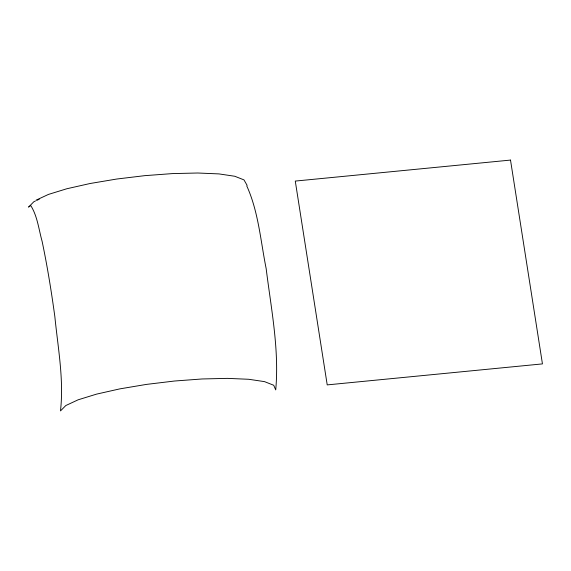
<?xml version="1.0" encoding="UTF-8"?>
<svg xmlns="http://www.w3.org/2000/svg" width="571" height="571" viewBox="0 0 571 571"><rect width="100%" height="100%" fill="white"/><g stroke="black" fill="none" stroke-linecap="round" stroke-linejoin="round"><path stroke-width="0.86" d="M36.08 200.171L48.378 194.447L66.807 188.758L90.118 183.505L116.712 179.037L144.784 175.654L172.421 173.598L197.73 173.006L219 173.912L234.774 176.261L243.981 179.894L247.122 185.397M35.416 201.006L33.875 201.72L28.55 207.102L30.755 205.553C37.472 216.266 38.735 229.299 42.09 241.255C47.343 266.207 51.39 291.396 54.852 316.648C57.956 347.875 64.002 379.508 60.49 410.92L65.815 405.538L78.113 399.814L96.549 394.126L119.853 388.872L146.447 384.404L174.519 381.021L202.155 378.966L227.472 378.373L248.735 379.28L264.509 381.628L273.716 385.261L275.722 389.922C279.376 349.395 271.125 308.74 266.165 268.613C260.604 241.012 258.506 211.762 246.772 185.932M36.951 200.293L39.256 199.215M510.51 160.08L295.278 181.078L327.219 384.897L542.45 363.898L510.51 160.08"/></g></svg>
